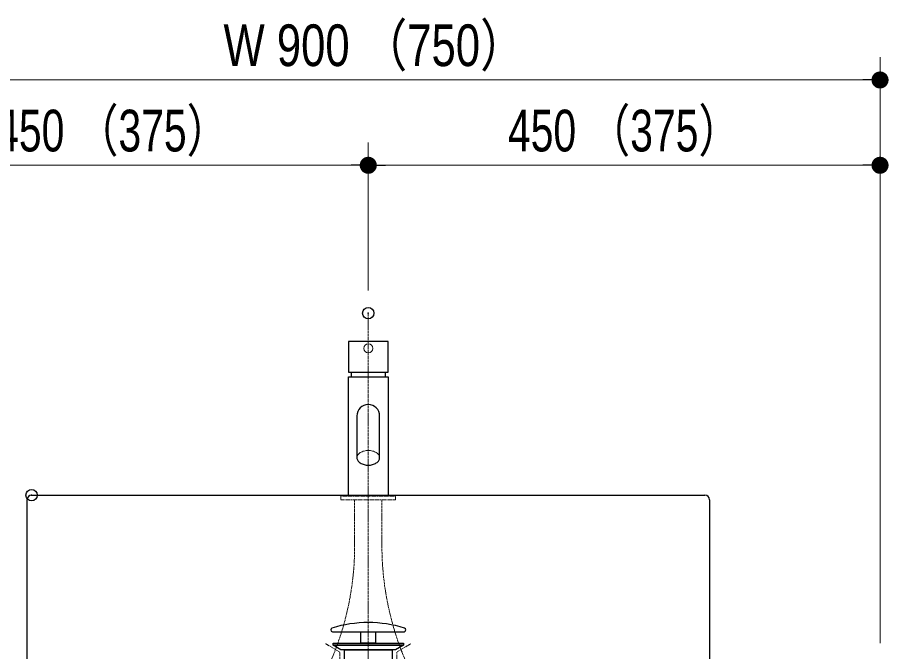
# Model space of a CAD drawing. Units: millimetres, scale not verified. Extents: x -6062 to 6062, y -3045 to 3045.
# Drawn here: x -2376 to -1610, y -1368 to -810 of the extents above; entities that cross this region are included whole.
import ezdxf
from ezdxf.enums import TextEntityAlignment as Align

# ---------------------------------------------------------------- set-up
doc = ezdxf.new("R2010")
doc.units = ezdxf.units.MM
doc.header["$LTSCALE"] = 20
doc.header["$PDMODE"] = 32
doc.header["$PDSIZE"] = 10
doc.linetypes.add('USER1', pattern=[1.11, 0.71, -0.4])
doc.linetypes.add('USER2', pattern=[2.91, 1.76, -0.4, 0.35, -0.4])
for name, color, linetype, lineweight in [('0-0_5ボウル・キャビネット', 7, 'Continuous', 15), ('0-2_4給排水', 7, 'Continuous', 30), ('0-5_0', 7, 'Continuous', 25), ('0-7_2寸法-1', 7, 'Continuous', 15)]:
    doc.layers.add(name, color=color, linetype=linetype, lineweight=lineweight)
doc.layers.add('0-6_Defpoints', color=7, linetype='Continuous')
doc.styles.add('ＭＳ Ｐゴシック', font='')
doc.styles.get('ＭＳ Ｐゴシック').set_extended_font_data('MS PGothic')

# ---------------------------------------------------------------- blocks, each defined once
blk = doc.blocks.new('グループ-6')
at = {"layer": '0-2_4給排水', "linetype": 'USER1', "lineweight": 15}
for p, q in [((-5950, -24600), (-5950, -24620)), ((-5250, -24620), (-5250, -24600))]:
    blk.add_line(p, q, dxfattribs=at)
blk.add_lwpolyline([(-6080, -24620), (-6080, -24680), (-5120, -24680), (-5120, -24620)], close=True, dxfattribs=at)
blk = doc.blocks.new('グループ-7')
at = {"layer": '0-2_4給排水'}
for p, q in [((-5900, -22440), (-5900, -22520)), ((-5300, -22440), (-5300, -22520))]:
    blk.add_line(p, q, dxfattribs=at)
blk.add_lwpolyline([(-5250, -21900), (-5950, -21900), (-5950, -22440), (-5250, -22440)], close=True, dxfattribs=at)
for points in [[(-5950, -24600), (-5950, -22520), (-5250, -22520), (-5250, -24600)], [(-5800, -23207.8), (-5800, -23943.4), (-5799.2, -23955), (-5796.7, -23966.8), (-5792.3, -23978.8), (-5786, -23990.7), (-5777.7, -24002.5), (-5767.4, -24013.8), (-5755.3, -24024.5), (-5741.4, -24034.3), (-5726.1, -24043.2), (-5709.4, -24051), (-5691.9, -24057.6), (-5673.6, -24063), (-5655, -24067), (-5636.4, -24069.8), (-5618, -24071.5), (-5600, -24072), (-5582, -24071.5), (-5563.6, -24069.8), (-5545, -24067), (-5526.4, -24063), (-5508.1, -24057.6), (-5490.6, -24051), (-5473.9, -24043.2), (-5458.6, -24034.3), (-5444.7, -24024.5), (-5432.6, -24013.8), (-5422.3, -24002.5), (-5414, -23990.7), (-5407.7, -23978.8), (-5403.3, -23966.8), (-5400.8, -23955), (-5400, -23943.4), (-5400, -23208)]]:
    blk.add_lwpolyline(points, dxfattribs=at)
at = {"layer": '0-2_4給排水', "lineweight": 15}
blk.add_lwpolyline([(-5400, -23943.4), (-5400.8, -23931.9), (-5403.3, -23920), (-5407.7, -23908), (-5414, -23896.1), (-5422.3, -23884.4), (-5432.6, -23873.1), (-5444.7, -23862.4), (-5458.6, -23852.5), (-5473.9, -23843.6), (-5490.6, -23835.8), (-5508.1, -23829.2), (-5526.4, -23823.9), (-5545, -23819.8), (-5563.6, -23817), (-5582, -23815.4), (-5600, -23814.9), (-5618, -23815.4), (-5636.4, -23817), (-5655, -23819.8), (-5673.6, -23823.9), (-5691.9, -23829.2), (-5709.4, -23835.8), (-5726.1, -23843.6), (-5741.4, -23852.5), (-5755.3, -23862.4), (-5767.4, -23873.1), (-5777.7, -23884.4), (-5786, -23896.1), (-5792.3, -23908), (-5796.7, -23920), (-5799.2, -23931.9), (-5800, -23943.4)], dxfattribs=at)
at = {"layer": '0-2_4給排水', "linetype": 'USER2', "lineweight": 15}
for points in [[(-5840, -25493.4), (-5840, -25403), (-5840, -24680)], [(-5360, -25493.4), (-5360, -25403), (-5360, -24680)]]:
    blk.add_lwpolyline(points, dxfattribs=at)
at = {"layer": '0-2_4給排水', "lineweight": 15}
blk.add_circle((-5600, -22020), 80, dxfattribs=at)
at = {"layer": '0-2_4給排水'}
for start, end in [(90, 180), (0, 90)]:
    blk.add_arc((-5600, -23208), 200, start, end, dxfattribs=at)
at = {"layer": '0-2_4給排水', "linetype": 'USER2', "lineweight": 15}
for centre, start, end in [((-10939.3, -25493.4), 330.41692, 0), ((-260.7, -25493.4), 180, 209.58308)]:
    blk.add_arc(centre, 5099.3, start, end, dxfattribs=at)
at = {"layer": '0-2_4給排水'}
blk.add_blockref('グループ-6', (0, 0), dxfattribs=at)
blk = doc.blocks.new('グループ-11')
at = {"layer": '0-2_4給排水', "linetype": 'USER2', "lineweight": 15}
blk.add_line((-5600, -42400), (-5600, -21400), dxfattribs=at)
at = {"layer": '0-2_4給排水'}
for p, q in [((-6260, -26965.2), (-6260, -26970)), ((-6230, -27000), (-4970, -27000)), ((-4940, -26970), (-4940, -26965.2))]:
    blk.add_line(p, q, dxfattribs=at)
for points in [[(-5730, -27000), (-5470, -27000), (-5470, -27200), (-5730, -27200)], [(-6220, -27200), (-4980, -27200), (-4980, -27240), (-6220, -27240)], [(-6081.3, -27320), (-6220, -27240), (-4980, -27240), (-5120.2, -27320)], [(-6020, -27320), (-5180, -27320), (-5180, -27560), (-6020, -27560)]]:
    blk.add_lwpolyline(points, close=True, dxfattribs=at)
for centre, radius, start, end in [((-6230, -26965.2), 30, 107.1832, 180), ((-5600, -29002.5), 2162.5, 72.8168, 107.1832), ((-4970, -26965.2), 30, 0, 72.8168), ((-6230, -26970), 30, 180, 270), ((-4970, -26970), 30, 270, 0)]:
    blk.add_arc(centre, radius, start, end, dxfattribs=at)
blk = doc.blocks.new('_Dot')
at = {"layer": '0-5_0'}
blk.add_line((-10, 0), (-20, 0), dxfattribs=at)
for points in [[(0, 0), (-10, 0), (-9.92, 1.25)], [(0, 0), (-9.92, -1.25), (-10, 0)], [(0, 0), (-9.92, 1.25), (-9.69, 2.49)], [(0, 0), (-9.69, -2.49), (-9.92, -1.25)], [(0, 0), (-9.69, 2.49), (-9.3, 3.68)], [(0, 0), (-9.3, -3.68), (-9.69, -2.49)], [(0, 0), (-9.3, 3.68), (-8.76, 4.82)], [(0, 0), (-8.76, -4.82), (-9.3, -3.68)], [(0, 0), (-8.76, 4.82), (-8.09, 5.88)], [(0, 0), (-8.09, -5.88), (-8.76, -4.82)], [(0, 0), (-8.09, 5.88), (-7.29, 6.85)], [(0, 0), (-7.29, -6.85), (-8.09, -5.88)], [(0, 0), (-7.29, 6.85), (-6.37, 7.71)], [(0, 0), (-6.37, -7.71), (-7.29, -6.85)], [(0, 0), (-6.37, 7.71), (-5.36, 8.44)], [(0, 0), (-5.36, -8.44), (-6.37, -7.71)], [(0, 0), (-5.36, 8.44), (-4.26, 9.05)], [(0, 0), (-4.26, -9.05), (-5.36, -8.44)], [(0, 0), (-4.26, 9.05), (-3.09, 9.51)], [(0, 0), (-3.09, -9.51), (-4.26, -9.05)], [(0, 0), (-3.09, 9.51), (-1.87, 9.82)], [(0, 0), (-1.87, -9.82), (-3.09, -9.51)], [(0, 0), (-1.87, 9.82), (-0.63, 9.98)], [(0, 0), (-0.63, -9.98), (-1.87, -9.82)], [(0, 0), (-0.63, 9.98), (0.63, 9.98)], [(0, 0), (0.63, -9.98), (-0.63, -9.98)], [(0, 0), (0.63, 9.98), (1.87, 9.82)], [(0, 0), (1.87, 9.82), (3.09, 9.51)], [(0, 0), (3.09, 9.51), (4.26, 9.05)], [(0, 0), (4.26, 9.05), (5.36, 8.44)], [(0, 0), (5.36, 8.44), (6.37, 7.71)], [(0, 0), (6.37, 7.71), (7.29, 6.85)], [(0, 0), (7.29, 6.85), (8.09, 5.88)], [(0, 0), (8.09, 5.88), (8.76, 4.82)], [(0, 0), (8.76, 4.82), (9.3, 3.68)], [(0, 0), (9.3, 3.68), (9.69, 2.49)], [(0, 0), (9.69, 2.49), (9.92, 1.25)], [(0, 0), (9.92, 1.25), (10, 0)], [(0, 0), (1.87, -9.82), (0.63, -9.98)], [(0, 0), (3.09, -9.51), (1.87, -9.82)], [(0, 0), (4.26, -9.05), (3.09, -9.51)], [(0, 0), (5.36, -8.44), (4.26, -9.05)], [(0, 0), (6.37, -7.71), (5.36, -8.44)], [(0, 0), (7.29, -6.85), (6.37, -7.71)], [(0, 0), (8.09, -5.88), (7.29, -6.85)], [(0, 0), (8.76, -4.82), (8.09, -5.88)], [(0, 0), (9.3, -3.68), (8.76, -4.82)], [(0, 0), (9.69, -2.49), (9.3, -3.68)], [(0, 0), (9.92, -1.25), (9.69, -2.49)], [(0, 0), (10, 0), (9.92, -1.25)]]:
    blk.add_solid(points, dxfattribs=at)
blk = doc.blocks.new('グループ-78')
at = {"layer": '0-0_5ボウル・キャビネット', "lineweight": 30}
for p, q in [((-11520, -24600), (320, -24600)), ((-11600, -27600), (-11600, -24680))]:
    blk.add_line(p, q, dxfattribs=at)
blk.add_lwpolyline([(400, -24680), (400, -27600), (-11600, -27600)], dxfattribs=at)
at = {"layer": '0-0_5ボウル・キャビネット', "linetype": 'USER1'}
blk.add_lwpolyline([(-4850, -27211.1), (-5100, -27360), (-5100, -27560), (-6100, -27560), (-6100, -27360), (-6350, -27211.1)], dxfattribs=at)
at = {"layer": '0-0_5ボウル・キャビネット', "lineweight": 30}
for centre, start, end in [((-11520, -24680), 90, 180), ((320, -24680), 0, 90)]:
    blk.add_arc(centre, 80, start, end, dxfattribs=at)

msp = doc.modelspace()

# ---------------------------------------------------------------- linework, layer by layer
at = {"layer": '0-6_Defpoints'}
for p in [(-2067.5, -940), (-1617.5, -940), (-2067.5, -1070), (-2363.5, -1230)]:
    msp.add_point(p, dxfattribs=at)
at = {"layer": '0-7_2寸法-1'}
for p, q in [((-1617.5, -920), (-1617.5, -845)), ((-1632.51, -865), (-2502.49, -865)), ((-2067.5, -1050), (-2067.5, -920)), ((-2067.5, -1050), (-2067.5, -920)), ((-1617.5, -1360), (-1617.5, -920)), ((-2502.49, -940), (-2082.51, -940)), ((-1632.51, -940), (-2052.49, -940))]:
    msp.add_line(p, q, dxfattribs=at)

# ---------------------------------------------------------------- block references
at = {"layer": '0-0_5ボウル・キャビネット', "xscale": 0.05, "yscale": 0.05}
msp.add_blockref('グループ-78', (-1787.5, 0), dxfattribs=at)
at = {"layer": '0-2_4給排水', "xscale": 0.05, "yscale": 0.05}
for name in ['グループ-11', 'グループ-7']:
    msp.add_blockref(name, (-1787.5, 0), dxfattribs=at)
at = {"layer": '0-7_2寸法-1', "xscale": 0.7503418, "yscale": 0.7503418}
for p in [(-1617.5, -865), (-2067.5, -940), (-1617.5, -940)]:
    msp.add_blockref('_Dot', p, dxfattribs=at)
at = {"layer": '0-7_2寸法-1', "xscale": 0.7503418, "yscale": 0.7503418, "rotation": 180}
msp.add_blockref('_Dot', (-2067.5, -940), dxfattribs=at)

# ---------------------------------------------------------------- texts
at = {"layer": '0-7_2寸法-1', "style": 'ＭＳ Ｐゴシック'}
for s, width, p in [('W 900 （750）', 0.8, (-2194.77, -863.81)), ('450 （375）', 0.75, (-2394.71, -938.81)), ('450 （375）', 0.75, (-1944.71, -938.81))]:
    msp.add_text(s, height=36.66, dxfattribs=dict(at, width=width)).set_placement(p, align=Align.BOTTOM_LEFT)

doc.saveas('drawing.dxf')
